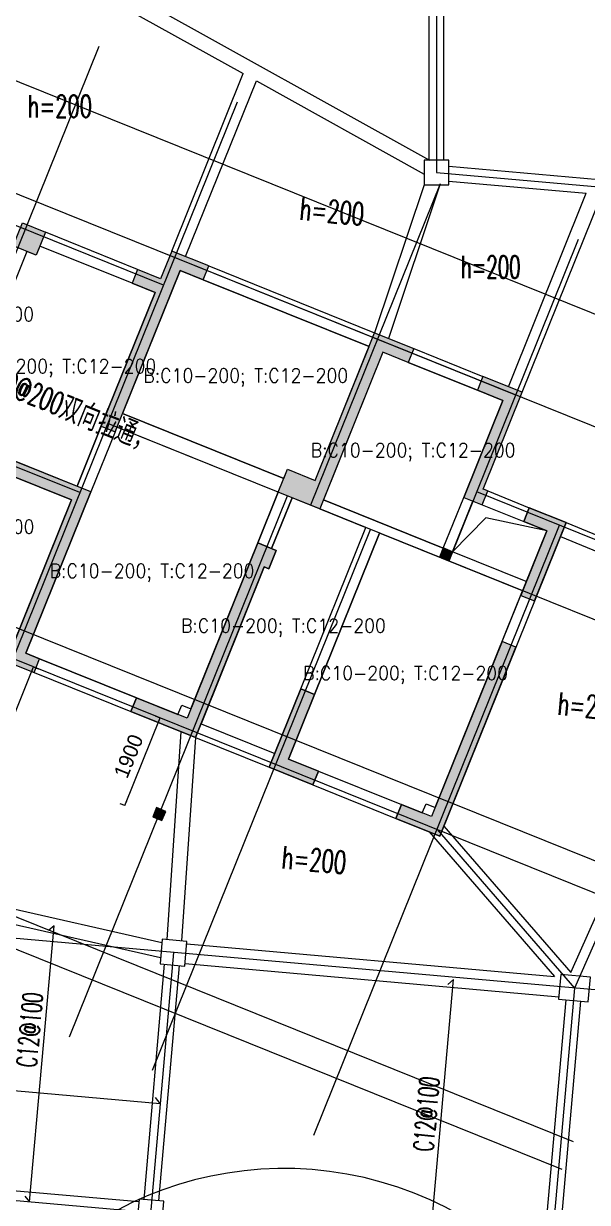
# Model space of a CAD drawing. Header units: millimetres. Extents: x 129427 to 386235, y 419441 to 703525.
# Drawn here: x 256839 to 268183, y 502277 to 525991 of the extents above; entities that cross this region are included whole.
import ezdxf
from ezdxf.enums import TextEntityAlignment as Align

# ---------------------------------------------------------------- set-up
doc = ezdxf.new("R2010")
doc.units = ezdxf.units.MM
doc.header["$LTSCALE"] = 100
for name, color, linetype in [('B-dote', 253, 'Continuous'), ('B-TEXT', 7, 'Continuous'), ('B-开洞', 7, 'Continuous'), ('B-板厚', 2, 'Continuous'), ('B-正筋文字', 7, 'Continuous'), ('B-正筋钢筋', 6, 'Continuous'), ('COLU', 7, 'Continuous'), ('colu-1层', 6, 'Continuous'), ('colu-主楼', 7, 'Continuous'), ('DIM111', 3, 'Continuous'), ('GZ', 7, 'Continuous'), ('h填实-1层', 254, 'Continuous'), ('h填实-GZ', 254, 'Continuous'), ('h斜线-1层', 7, 'Continuous'), ('h斜线-柱', 7, 'Continuous'), ('wall-主楼', 2, 'Continuous'), ('梁', 4, 'Continuous'), ('梁虚线', 4, 'Continuous')]:
    doc.layers.add(name, color=color, linetype=linetype)
doc.layers.add('floor3', color=1, linetype='Continuous', lineweight=0)
doc.styles.get("Standard").update_dxf_attribs({"font": 'standard'})
doc.styles.add('汉字', font='汉字')
doc.dimstyles.get("Standard").update_dxf_attribs({"dimtxt": 300, "dimasz": 100, "dimexe": 100, "dimexo": 250, "dimgap": 100, "dimtad": 0, "dimtoh": 1, "dimdec": 0, "dimdsep": 46, "dimcen": 0.09, "dimclrt": 7, "dimadec": 0, "dimazin": 0, "dimtfac": 1, "dimtdec": 4, "dimtofl": 0, "dimtmove": 0, "dimatfit": 3, "dimfxl": 4, "dimfxlon": 1, "dimtolj": 1, "dimtzin": 0, "dimarcsym": 0})

# ---------------------------------------------------------------- blocks, each defined once
blk = doc.blocks.new('*D226')
at = {"layer": 'GZ', "color": 0, "linetype": 'ByBlock', "lineweight": -2}
for p, q in [((258875, 510260), (259585, 512023)), ((259589, 512021), (259493, 512060)), ((258879, 510259), (258782, 510298))]:
    blk.add_line(p, q, dxfattribs=at)
for points in [[(259585, 512023), (259564, 511924), (259533, 511936)], [(258875, 510260), (258897, 510359), (258928, 510347)]]:
    blk.add_solid(points, dxfattribs=at)
at = {"layer": 'GZ', "color": 7, "linetype": 'Continuous', "lineweight": -2, "insert": (258952, 511254), "char_height": 300, "width": 685, "attachment_point": 5, "rotation": 68.0454, "style": '汉字'}
blk.add_mtext('1900', dxfattribs=at)
blk = doc.blocks.new('*D660')
at = {"layer": 'GZ', "color": 0, "linetype": 'ByBlock', "lineweight": -2}
for p, q in [((256330, 511286), (257040, 513049)), ((257036, 513050), (257133, 513011)), ((256326, 511288), (256422, 511249))]:
    blk.add_line(p, q, dxfattribs=at)
for points in [[(257040, 513049), (257018, 512950), (256987, 512962)], [(256330, 511286), (256352, 511385), (256383, 511373)]]:
    blk.add_solid(points, dxfattribs=at)
at = {"layer": 'GZ', "color": 7, "linetype": 'Continuous', "lineweight": -2, "insert": (256407, 512280), "char_height": 300, "width": 685, "attachment_point": 5, "rotation": 68.0454, "style": '汉字'}
blk.add_mtext('1900', dxfattribs=at)
blk = doc.blocks.new('*D769')
at = {"layer": 'DIM111', "color": 0, "linetype": 'ByBlock', "lineweight": -2}
blk.add_line((261833, 495880), (255101, 497768), dxfattribs=at)
blk.add_arc((262080, 495811), 7148, 174.9316, 164.3322, dxfattribs=at)
for points in [[(255197, 497741), (255209, 497842), (255241, 497833)], [(254959, 496442), (254968, 496341), (254935, 496344)]]:
    blk.add_solid(points, dxfattribs=at)
at = {"layer": 'DIM111', "color": 7, "linetype": 'Continuous', "lineweight": -2, "insert": (269013, 494542), "char_height": 300, "width": 666.67, "attachment_point": 8, "rotation": 79.6319, "style": '汉字'}
blk.add_mtext('349%%D', dxfattribs=at)

msp = doc.modelspace()

# ---------------------------------------------------------------- hatches: boundary and pattern name
at = {"layer": 'h填实-1层'}
for points in [[(256814.5, 521980.8), (257278.2, 521793.9), (257091.3, 521330.1), (256627.5, 521517.1)], [(259987.3, 521025.2), (260451, 520838.3), (260563.2, 521116.6), (259821.2, 521415.7), (259596.9, 520859.2), (259133.2, 521046.1), (259021, 520767.9), (259484.7, 520580.9), (258400.5, 517891.2), (258678.8, 517779.1)], [(264578.3, 519174.6), (264068.2, 519380.2), (262797.1, 516226.8), (261962.3, 516563.3), (262149.3, 517027), (262705.7, 516802.7), (263902.1, 519770.6), (264690.5, 519452.8)], [(265969.6, 518613.8), (266479.7, 518408.1), (265694.5, 516460.4), (266065.5, 516310.9), (266177.7, 516589.1), (266084.9, 516626.5), (266870.1, 518574.2), (266081.7, 518892)], [(257162.4, 513215), (256884.2, 513327.2), (258192.7, 516573.4), (256616, 517208.9), (256503.8, 516930.7), (257802.3, 516407.3), (256493.8, 513161.1), (257050.3, 512936.8)], [(267364, 515787.5), (266840.6, 514489), (267118.8, 514376.8), (267754.4, 515953.5), (267012.4, 516252.6), (266900.3, 515974.4)], [(260130.4, 512018.6), (259110.1, 512429.9), (258998, 512151.6), (260296.4, 511628.2), (261679.8, 515059.9), (261772.5, 515022.5), (261922.1, 515393.5), (261551.1, 515543)], [(266466.7, 513561.5), (265046, 510037.1), (264443.1, 510280.1), (264331, 510001.9), (265212.1, 509646.7), (266745, 513449.4)], [(262416, 512606.7), (261780.4, 511030), (262661.5, 510674.8), (262773.7, 510953.1), (262170.8, 511196.1), (262694.2, 512494.6)]]:
    msp.add_hatch(color=256, dxfattribs=at).paths.add_polyline_path(points, flags=0)
at = {"layer": 'h填实-GZ'}
for points in [[(265469.3, 515366.8), (265283.8, 515441.6), (265209.1, 515256.1), (265394.6, 515181.3)], [(259698.2, 510144.2), (259512.7, 510219), (259438, 510033.5), (259623.5, 509958.7)]]:
    msp.add_hatch(color=256, dxfattribs=at).paths.add_polyline_path(points, flags=0)
at = {"layer": 'h斜线-1层'}
h = msp.add_hatch(dxfattribs=at)
h.set_pattern_fill('ANSI31', color=256, scale=40, angle=-21.95462, style=0)
h.set_pattern_definition([])
h.paths.add_polyline_path([(267118.8, 514376.8), (266840.6, 514489), (266466.7, 513561.5), (266745, 513449.4)], flags=0)
h = msp.add_hatch(dxfattribs=at)
h.set_pattern_fill('ANSI31', color=256, scale=40, angle=-21.95462, style=0)
h.set_pattern_definition([])
h.paths.add_polyline_path([(260205.1, 512204.1), (260019.6, 512278.9), (259944.9, 512093.4), (260130.4, 512018.6)], flags=0)
h = msp.add_hatch(dxfattribs=at)
h.set_pattern_fill('ANSI31', color=256, scale=40, angle=-21.95462, style=0)
h.set_pattern_definition([])
h.paths.add_polyline_path([(265120.8, 510222.6), (264935.3, 510297.4), (264860.5, 510111.9), (265046, 510037.1)], flags=0)
at = {"layer": 'h斜线-柱'}
h = msp.add_hatch(dxfattribs=at)
h.set_pattern_fill('ANSI31', color=256, scale=40, style=0)
h.set_pattern_definition([])
h.paths.add_polyline_path([(264896.5, 522746), (265396.5, 522746), (265396.5, 523246), (264896.5, 523246)], flags=0)
h = msp.add_hatch(dxfattribs=at)
h.set_pattern_fill('ANSI31', color=256, scale=40, angle=-5.06835, style=0)
h.set_pattern_definition([])
h.paths.add_polyline_path([(259584.4, 507075.1), (260082.4, 507031), (260126.6, 507529), (259628.5, 507573.2)], flags=0)
h = msp.add_hatch(dxfattribs=at)
h.set_pattern_fill('ANSI31', color=256, scale=40, angle=-5.06835, style=0)
h.set_pattern_definition([])
h.paths.add_polyline_path([(267602.9, 506364), (268200.5, 506310.9), (268244.7, 506809), (267647.1, 506862)], flags=0)
h = msp.add_hatch(dxfattribs=at)
h.set_pattern_fill('ANSI31', color=256, scale=40, angle=-5.06835, style=0)
h.set_pattern_definition([])
h.paths.add_polyline_path([(259120.6, 501845.7), (259618.6, 501801.5), (259662.8, 502299.5), (259164.7, 502343.7)], flags=0)

# ---------------------------------------------------------------- linework, layer by layer
at = {"layer": 'B-dote'}
for p, q in [((265146.5, 656086), (265146.5, 522996)), ((273734.4, 517963.6), (232142.3, 534729.5)), ((259652.3, 520729), (231132.9, 532225.3)), ((272920.3, 516027.5), (239750.3, 529398.5)), ((257969.8, 516555.4), (229450.5, 528051.7)), ((258354.1, 525532.8), (255187.4, 517677)), ((261136.6, 524411.2), (254144.7, 507066.2)), ((265146.5, 522996), (292894.4, 520535)), ((265217.5, 522766.2), (262611.6, 516301.6)), ((267999.9, 521644.5), (265394, 515179.9)), ((266739.9, 518518.9), (259876.6, 521285.5)), ((269920.9, 508503.3), (240431.8, 520390.5)), ((271603.3, 512676.9), (258530.7, 517946.6)), ((272164.1, 514068.1), (265954.8, 516571.2)), ((257761.9, 505608.1), (262147.8, 516488.5)), ((259431.4, 504935.2), (263817.3, 515815.5)), ((262677.5, 503626.6), (267624.3, 515898.2)), ((267902, 503494.9), (241473.6, 514148.3)), ((271320, 514316.7), (267923.8, 506586.5)), ((269696.6, 507946.8), (256623.9, 513216.4)), ((300944.2, 503657.9), (197400.6, 512841.2)), ((267677.7, 502938.4), (250153.1, 510002.6)), ((265156.7, 509776.8), (267923.8, 506586.5)), ((259855.5, 507302.1), (258072.6, 487199.5)), ((364927.4, 492712.5), (205005.1, 506896.2)), ((267923.8, 506586.5), (266140.9, 486483.9))]:
    msp.add_line(p, q, dxfattribs=at)
at = {"layer": 'B-开洞'}
msp.add_lwpolyline([(267364, 515787.5), (266139.7, 516047.8), (265468.8, 515365.4)], dxfattribs=at)
at = {"layer": 'B-正筋钢筋'}
for points in [[(256862.9, 502403.3), (256959.2, 502288.3), (257451.9, 507843.9), (257336.9, 507747.7)], [(264929.3, 501665.1), (265025.5, 501550.1), (265487.5, 506758.6), (265372.4, 506662.3)], [(252068.9, 505042.9), (251953.8, 504946.6), (259586.5, 504269.7), (259490.3, 504384.7)]]:
    msp.add_lwpolyline(points, dxfattribs=at)
at = {"layer": 'COLU'}
for points in [[(264896.5, 522746), (265396.5, 522746), (265396.5, 523246), (264896.5, 523246)], [(259584.4, 507075.1), (260082.4, 507031), (260126.6, 507529), (259628.5, 507573.2)], [(267602.9, 506364), (268200.5, 506310.9), (268244.7, 506809), (267647.1, 506862)], [(259120.6, 501845.7), (259618.6, 501801.5), (259662.8, 502299.5), (259164.7, 502343.7)]]:
    msp.add_lwpolyline(points, close=True, dxfattribs=at)
at = {"layer": 'colu-1层'}
for points in [[(256814.5, 521980.8), (257278.2, 521793.9), (257091.3, 521330.1), (256627.5, 521517.1)], [(259987.3, 521025.2), (260451, 520838.3), (260563.2, 521116.6), (259821.2, 521415.7), (259596.9, 520859.2), (259133.2, 521046.1), (259021, 520767.9), (259484.7, 520580.9), (258400.5, 517891.2), (258678.8, 517779.1)], [(264578.3, 519174.6), (264068.2, 519380.2), (262797.1, 516226.8), (261962.3, 516563.3), (262149.3, 517027), (262705.7, 516802.7), (263902.1, 519770.6), (264690.5, 519452.8)], [(265969.6, 518613.8), (266479.7, 518408.1), (265694.5, 516460.4), (266065.5, 516310.9), (266177.7, 516589.1), (266084.9, 516626.5), (266870.1, 518574.2), (266081.7, 518892)], [(257162.4, 513215), (256884.2, 513327.2), (258192.7, 516573.4), (256616, 517208.9), (256503.8, 516930.7), (257802.3, 516407.3), (256493.8, 513161.1), (257050.3, 512936.8)], [(267364, 515787.5), (266840.6, 514489), (267118.8, 514376.8), (267754.4, 515953.5), (267012.4, 516252.6), (266900.3, 515974.4)], [(260130.4, 512018.6), (259110.1, 512429.9), (258998, 512151.6), (260296.4, 511628.2), (261679.8, 515059.9), (261772.5, 515022.5), (261922.1, 515393.5), (261551.1, 515543)], [(266466.7, 513561.5), (265046, 510037.1), (264443.1, 510280.1), (264331, 510001.9), (265212.1, 509646.7), (266745, 513449.4)], [(262416, 512606.7), (261780.4, 511030), (262661.5, 510674.8), (262773.7, 510953.1), (262170.8, 511196.1), (262694.2, 512494.6)]]:
    msp.add_lwpolyline(points, close=True, dxfattribs=at)
at = {"layer": 'colu-主楼'}
msp.add_lwpolyline([(256814.5, 521980.8), (257278.2, 521793.8), (257091.3, 521330.1), (256627.5, 521517)], close=True, dxfattribs=at)
at = {"layer": 'floor3'}
for p, q in [((257166, 521515.6), (257091.3, 521330.1)), ((259021, 520767.9), (257166, 521515.6)), ((256905.8, 521404.9), (255410.3, 517695)), ((257091.3, 521330.1), (256905.8, 521404.9)), ((259987.3, 521025.2), (258828.3, 518150.1)), ((260451, 520838.3), (259987.3, 521025.2)), ((259484.7, 520580.9), (259021, 520767.9)), ((263790, 519492.4), (260451, 520838.3)), ((258400.5, 517891.2), (259484.7, 520580.9)), ((262705.7, 516802.7), (263790, 519492.4)), ((264068.2, 519380.2), (262871.8, 516412.3)), ((264578.3, 519174.6), (264068.2, 519380.2)), ((265969.6, 518613.8), (264578.3, 519174.6)), ((264578.3, 519174.6), (264578.3, 519174.6)), ((265694.5, 516460.4), (266479.7, 518408.1)), ((266479.7, 518408.1), (265969.6, 518613.8)), ((265969.6, 518613.8), (265969.6, 518613.8)), ((258828.3, 518150.1), (262074.5, 516841.5)), ((257914.5, 516685.5), (258400.5, 517891.2)), ((258678.8, 517779.1), (258192.7, 516573.3)), ((258716.1, 517871.8), (258678.8, 517779.1)), ((261962.3, 516563.3), (258716.1, 517871.8)), ((256616, 517208.9), (257914.5, 516685.5)), ((262074.5, 516841.5), (262149.3, 517027)), ((262149.3, 517027), (262705.7, 516802.7)), ((257802.3, 516407.3), (256503.8, 516930.7)), ((258192.7, 516573.3), (256884.2, 513327.2)), ((261551.1, 515543), (261962.3, 516563.3)), ((256615.6, 513463.4), (257802.3, 516407.3)), ((262240.6, 516451.1), (261829.3, 515430.9)), ((262797.1, 516226.8), (262240.6, 516451.1)), ((262871.8, 516412.3), (265283.3, 515440.2)), ((265283.3, 515440.2), (265694.5, 516460.4)), ((263724.5, 515852.9), (262797.1, 516226.8)), ((262416, 512606.7), (263724.5, 515852.9)), ((260205.1, 512204.1), (261551.1, 515543)), ((264002.8, 515740.7), (262694.2, 512494.6)), ((266878, 514581.7), (264002.8, 515740.7)), ((261922.1, 515393.5), (261772.5, 515022.5)), ((261829.3, 515430.9), (261922.1, 515393.5)), ((261679.8, 515059.9), (260408.6, 511906.4)), ((261772.5, 515022.5), (261679.8, 515059.9)), ((265120.8, 510222.6), (266878, 514581.7)), ((256884.2, 513327.2), (257162.4, 513215)), ((257162.4, 513215), (259110.1, 512429.9)), ((261892.6, 511308.3), (262416, 512606.7)), ((262694.2, 512494.6), (262170.8, 511196.1)), ((262694.2, 512494.6), (262694.2, 512494.6)), ((259110.1, 512429.9), (259944.9, 512093.4)), ((259944.9, 512093.4), (260019.6, 512278.9)), ((260019.6, 512278.9), (260205.1, 512204.1)), ((260408.6, 511906.4), (261892.6, 511308.3)), ((262170.8, 511196.1), (262773.7, 510953.1)), ((262773.7, 510953.1), (262773.7, 510953.1)), ((262773.7, 510953.1), (264443.1, 510280.1)), ((264443.1, 510280.1), (264443.1, 510280.1)), ((264443.1, 510280.1), (264860.5, 510111.9)), ((264860.5, 510111.9), (264935.3, 510297.4)), ((264935.3, 510297.4), (265120.8, 510222.6))]:
    msp.add_line(p, q, dxfattribs=at)
at = {"layer": 'GZ'}
for points in [[(265469.3, 515366.8), (265283.8, 515441.6), (265209.1, 515256.1), (265394.6, 515181.3)], [(259698.2, 510144.2), (259512.7, 510219), (259438, 510033.5), (259623.5, 509958.7)]]:
    msp.add_lwpolyline(points, close=True, dxfattribs=at)
at = {"layer": 'wall-主楼'}
for points in [[(259484.7, 520580.9), (258400.5, 517891.2), (258678.8, 517779.1), (259987.3, 521025.2), (260451, 520838.3), (260563.2, 521116.6), (259821.2, 521415.7), (259596.9, 520859.2), (259133.2, 521046.1), (259021, 520767.9)], [(264578.3, 519174.6), (264068.2, 519380.2), (262797.1, 516226.8), (261962.3, 516563.3), (262149.3, 517027), (262705.7, 516802.7), (263902.1, 519770.6), (264690.5, 519452.8)], [(266081.7, 518892), (265969.6, 518613.8), (266479.7, 518408.1), (265694.5, 516460.4), (266065.5, 516310.9), (266177.7, 516589.1), (266084.9, 516626.5), (266870.1, 518574.2)], [(256493.8, 513161.1), (257050.3, 512936.8), (257162.4, 513215), (256884.2, 513327.2), (258192.7, 516573.3), (256616, 517208.9), (256503.8, 516930.7), (257802.3, 516407.3)], [(266900.3, 515974.4), (267012.4, 516252.6), (267754.4, 515953.5), (265212.1, 509646.7), (264331, 510001.9), (264443.1, 510280.1), (264860.5, 510111.9), (264935.3, 510297.4), (265120.8, 510222.6), (267364, 515787.5)], [(262416, 512606.7), (262694.2, 512494.6), (262170.8, 511196.1), (262773.7, 510953.1), (262661.5, 510674.8), (261780.4, 511030)]]:
    msp.add_lwpolyline(points, close=True, dxfattribs=at)
msp.add_lwpolyline([(261922.1, 515393.5), (261772.5, 515022.5), (261679.8, 515059.9), (260296.4, 511628.2), (258998, 512151.6), (259110.1, 512429.9), (259944.9, 512093.4), (260019.6, 512278.9), (260205.1, 512204.1), (261551.1, 515543), (261922.1, 515393.5)], dxfattribs=at)
at = {"layer": '梁'}
for p, q in [((259133.2, 521046.1), (257278.3, 521793.8)), ((260563.2, 521116.6), (263902.1, 519770.6)), ((264690.5, 519452.8), (266081.7, 518892)), ((266177.7, 516589.1), (267012.4, 516252.6)), ((265468.8, 515365.4), (265880, 516385.7)), ((266065.5, 516310.9), (266900.3, 515974.4)), ((266952.7, 514767.2), (265468.8, 515365.4)), ((257050.3, 512936.8), (258998, 512151.6)), ((260296.4, 511628.2), (261780.4, 511030)), ((262661.5, 510674.8), (264331, 510001.9))]:
    msp.add_line(p, q, dxfattribs=at)
at = {"layer": '梁虚线'}
for p, q in [((257187.7, 527244.7), (261259.4, 524983.3)), ((257715.5, 527294.7), (265005.3, 523246)), ((264996.5, 523250.9), (264996.5, 527244.7)), ((265296.5, 523246), (265296.5, 527244.7)), ((259821.2, 521415.7), (261259.4, 524983.3)), ((260099.5, 521303.5), (261523.7, 524836.5)), ((261523.7, 524836.5), (264896.5, 522963.3)), ((265396.5, 523124.4), (271799.6, 522556.5)), ((264896.5, 522746), (263902.1, 519770.6)), ((265212.8, 522746), (264180.9, 519658.2)), ((265396.5, 522823.2), (268160.6, 522578.1)), ((266591.8, 518686.4), (268160.6, 522578.1)), ((266870.1, 518574.2), (268472.9, 522550.4)), ((259021, 520767.9), (257166, 521515.6)), ((256905.8, 521404.9), (255410.3, 517695)), ((260451, 520838.3), (263790, 519492.4)), ((264578.3, 519174.6), (265969.6, 518613.8)), ((262074.5, 516841.5), (258828.3, 518150.1)), ((258400.5, 517891.2), (257914.5, 516685.5)), ((258678.8, 517779.1), (258192.7, 516573.3)), ((261962.3, 516563.3), (258716.1, 517871.8)), ((261962.3, 516563.3), (261551.1, 515543)), ((261829.3, 515430.9), (262240.6, 516451.1)), ((265283.3, 515440.2), (262871.8, 516412.3)), ((265283.3, 515440.2), (265694.5, 516460.4)), ((262797.1, 516226.8), (263724.5, 515852.9)), ((262416, 512606.7), (263724.5, 515852.9)), ((267754.1, 515952.7), (271091.4, 514571.2)), ((262694.2, 512494.6), (264002.8, 515740.7)), ((266878, 514581.7), (264002.8, 515740.7)), ((267641.9, 515674.4), (271059.5, 514259.7)), ((267848.4, 506902.3), (271048.9, 514089.7)), ((259110.1, 512429.9), (257162.4, 513215)), ((260408.6, 511906.4), (261892.6, 511308.3)), ((260003.7, 511744.6), (259718.5, 507565.3)), ((260296.4, 511628.2), (260017.5, 507539.1)), ((262773.7, 510953.1), (264443.1, 510280.1)), ((264996.5, 509732.6), (267520, 506823.1)), ((265293.4, 509848.2), (267848.4, 506902.3)), ((253382.8, 508920.6), (259621.9, 507507.5)), ((253269.1, 508638.7), (259595.5, 507205.9)), ((260121.4, 507480.5), (267520, 506823.1)), ((259263.9, 502334.7), (259674.9, 507067.2)), ((259562.7, 502308.6), (259973.7, 507041)), ((260086.6, 507082), (267607.5, 506413.8)), ((267341.3, 501716.4), (267752.3, 506350.5)), ((267640.5, 501694.3), (268051.1, 506324.4)), ((251589.8, 502965.3), (259160.1, 502293.9))]:
    msp.add_line(p, q, dxfattribs=at)

# ---------------------------------------------------------------- texts
at = {"layer": 'B-TEXT', "width": 0.65}
msp.add_text('此阴影部分板面标高均为-0.900，板厚均为180，板底筋均为C10@200双向拉通，', height=450, rotation=338.04538, dxfattribs=at).set_placement((245956.1, 522773.3))
at = {"layer": 'B-板厚'}
for rotation, width, p in [(360, 0.7, (256923.1, 524103.6)), (354.93165, 0.7, (262381.6, 522045)), (360, 0.65, (265635.9, 520871.2)), (354.93165, 0.7, (267571.9, 512088.5)), (354.93165, 0.7, (262022.2, 509000.3))]:
    msp.add_text('h=200', height=450, rotation=rotation, dxfattribs=dict(at, width=width)).set_placement(p)
at = {"layer": 'B-正筋文字', "width": 0.65}
for p in [(257096.3, 504983.8), (265077.8, 503289.5)]:
    msp.add_text('C12@100', height=400, rotation=84.93165, dxfattribs=at).set_placement(p)
at = {"layer": 'floor3'}
for p in [(254989.7, 520147.4), (257447.5, 519100.6), (261309.1, 518914), (264675.8, 517410.2), (254997.6, 515870), (259423.2, 514982.6), (262066.6, 513879.7), (264524.4, 512926.3)]:
    msp.add_text('B:C10-200; T:C12-200', height=280, dxfattribs=at).set_placement(p, align=Align.MIDDLE_CENTER)

# ---------------------------------------------------------------- dimensions: what is measured, and where the dimension line sits
at = {"layer": 'DIM111'}
dim = msp.add_angular_dim_2l(base=(269068.1, 494308), line1=((280661.2, 490598.9), (262073.4, 495812.4)), line2=((364397.3, 486736), (191125.3, 502103.6)), dimstyle='Standard', dxfattribs=at)
dim.commit()
dim.dimension.update_dxf_attribs({"geometry": '*D769', "text_midpoint": (268865.2, 494569.2)})
at = {"layer": 'GZ'}
for p1, p2, distance, picture, middle in [((256006.3, 511416.9), (256716.6, 513179.1), -348.7, '*D660', (256406.7, 512279.7)), ((259438, 510033.5), (260148.3, 511795.7), 606.9, '*D226', (258952, 511253.7))]:
    dim = msp.add_aligned_dim(p1=p1, p2=p2, distance=distance, dimstyle='Standard', dxfattribs=at)
    dim.commit()
    dim.dimension.update_dxf_attribs({"geometry": picture, "text_midpoint": middle})

doc.saveas('drawing.dxf')
